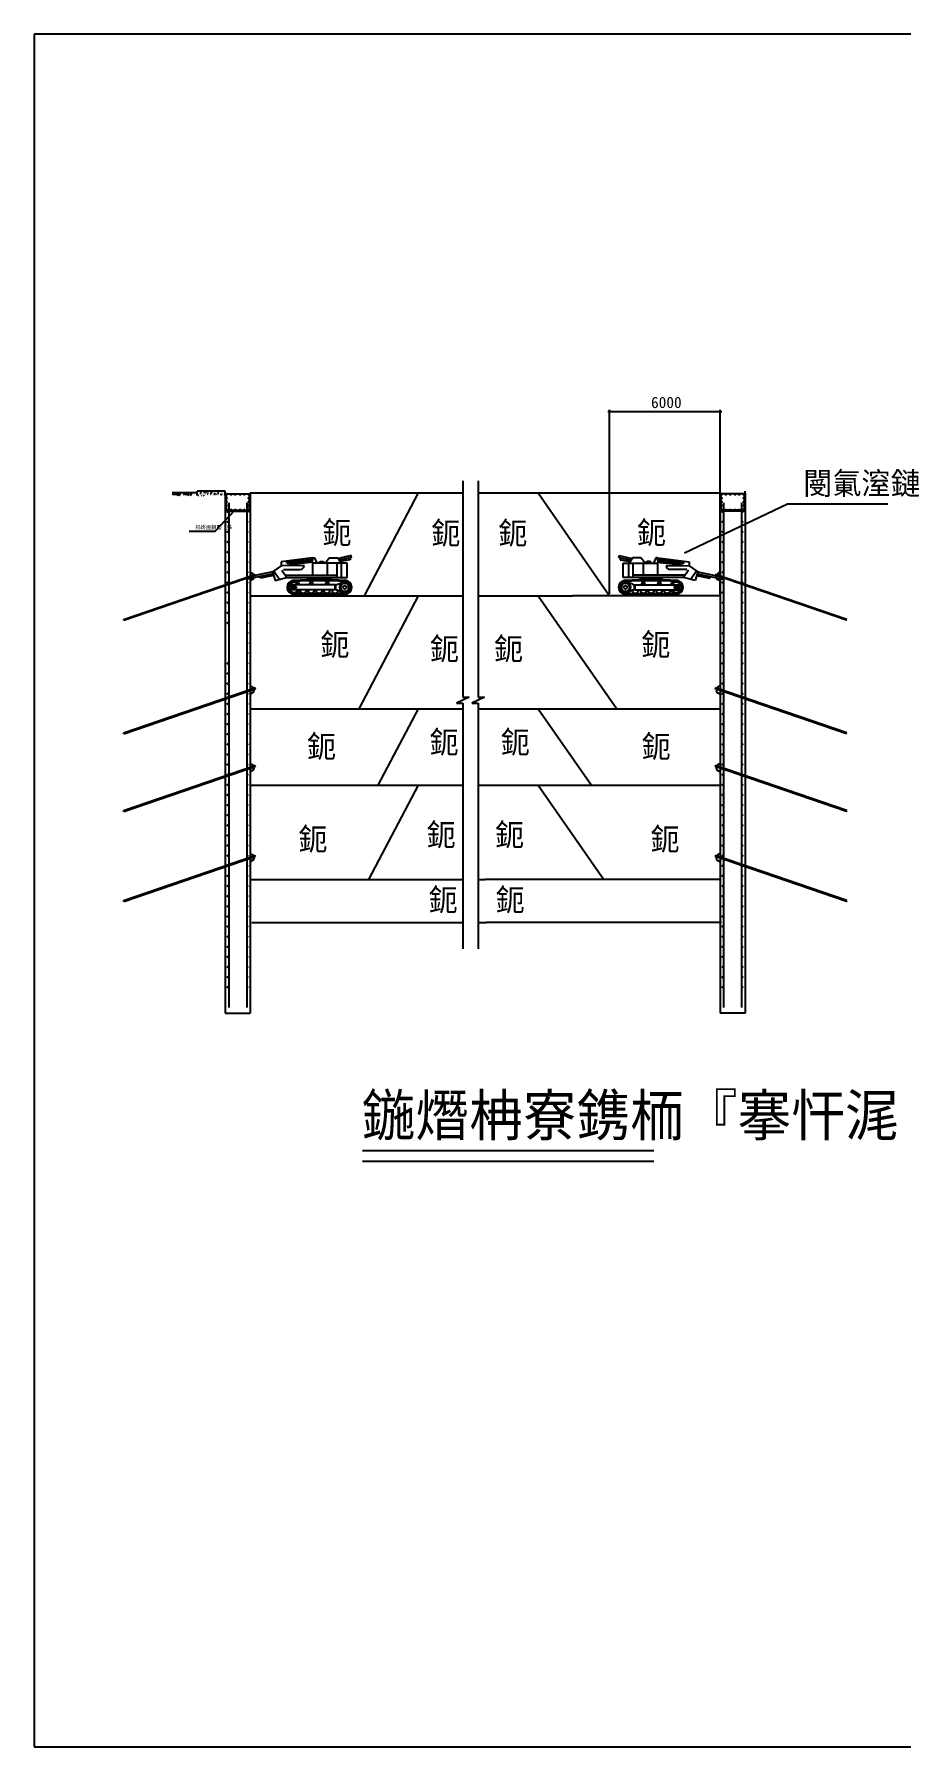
# Model space of a CAD drawing. Header units: metres. Extents: x 0 to 297, y 0 to 210.
# Drawn here: x 0 to 106.2, y 0 to 210 of the extents above; entities that cross this region are included whole.
import ezdxf

# ---------------------------------------------------------------- set-up
doc = ezdxf.new("R2010")
doc.units = ezdxf.units.M
doc.layers.add(' ', color=7, linetype='Continuous')

msp = doc.modelspace()

# ---------------------------------------------------------------- linework, layer by layer
at = {"layer": ' '}
for p, q in [((23.39, 153.75), (23.39, 89.97)), ((23.5, 153.52), (23.5, 151.74)), ((23.62, 153.63), (26.23, 153.63)), ((26.35, 153.52), (26.35, 151.74)), ((26.46, 153.75), (26.46, 89.97)), ((84.03, 153.75), (84.03, 89.97)), ((84.14, 153.52), (84.14, 151.74)), ((86.87, 153.63), (84.26, 153.63)), ((86.99, 153.52), (86.99, 151.74)), ((87.1, 153.75), (87.1, 89.97)), ((22.18, 149.08), (24.65, 151.73)), ((23.39, 151.51), (26.46, 151.51)), ((23.62, 151.62), (26.23, 151.62)), ((23.82, 152.52), (23.82, 90.66)), ((26.03, 152.52), (26.03, 90.66)), ((87.1, 151.51), (84.03, 151.51)), ((86.87, 151.62), (84.26, 151.62)), ((84.46, 152.52), (84.46, 90.66)), ((86.67, 152.52), (86.67, 90.66)), ((18.96, 149.08), (22.18, 149.08)), ((10.93, 138.25), (27.03, 143.77)), ((10.97, 138.13), (27.07, 143.66)), ((26.46, 143.98), (26.69, 143.94)), ((26.92, 143.28), (26.46, 142.98)), ((26.69, 143.94), (26.92, 143.28)), ((26.87, 143.84), (26.74, 143.79)), ((26.99, 143.49), (26.86, 143.44)), ((26.87, 143.84), (26.99, 143.49)), ((26.93, 143.74), (26.97, 143.62)), ((26.96, 143.75), (26.99, 143.63)), ((26.98, 143.75), (27.02, 143.64)), ((99.52, 138.13), (83.42, 143.66)), ((99.56, 138.25), (83.46, 143.77)), ((83.51, 143.75), (83.47, 143.64)), ((83.53, 143.75), (83.49, 143.63)), ((83.62, 143.84), (83.5, 143.49)), ((83.5, 143.49), (83.63, 143.44)), ((83.56, 143.74), (83.52, 143.62)), ((83.8, 143.94), (83.57, 143.28)), ((83.57, 143.28), (84.03, 142.98)), ((83.62, 143.84), (83.75, 143.79)), ((84.03, 143.98), (83.8, 143.94)), ((10.99, 138.14), (10.93, 138.25)), ((99.5, 138.14), (99.56, 138.25)), ((10.93, 124.34), (27.03, 129.87)), ((10.97, 124.23), (27.07, 129.75)), ((26.46, 130.07), (26.69, 130.03)), ((26.92, 129.38), (26.46, 129.08)), ((26.69, 130.03), (26.92, 129.38)), ((26.87, 129.93), (26.74, 129.89)), ((26.99, 129.59), (26.86, 129.54)), ((26.87, 129.93), (26.99, 129.59)), ((26.93, 129.83), (26.97, 129.72)), ((26.96, 129.84), (26.99, 129.73)), ((26.98, 129.85), (27.02, 129.74)), ((27.01, 129.86), (27.04, 129.75)), ((27.03, 129.87), (27.07, 129.75)), ((83.46, 129.87), (83.42, 129.75)), ((99.52, 124.23), (83.42, 129.75)), ((83.48, 129.86), (83.44, 129.75)), ((99.56, 124.34), (83.46, 129.87)), ((83.51, 129.85), (83.47, 129.74)), ((83.53, 129.84), (83.49, 129.73)), ((83.62, 129.93), (83.5, 129.59)), ((83.5, 129.59), (83.63, 129.54)), ((83.56, 129.83), (83.52, 129.72)), ((83.8, 130.03), (83.57, 129.38)), ((83.57, 129.38), (84.03, 129.08)), ((83.62, 129.93), (83.75, 129.89)), ((84.03, 130.07), (83.8, 130.03)), ((10.99, 124.24), (10.93, 124.34)), ((99.5, 124.24), (99.56, 124.34)), ((10.93, 114.8), (27.03, 120.33)), ((10.97, 114.69), (27.07, 120.22)), ((26.46, 120.54), (26.69, 120.5)), ((26.92, 119.84), (26.46, 119.54)), ((26.69, 120.5), (26.92, 119.84)), ((26.87, 120.39), (26.74, 120.35)), ((26.99, 120.05), (26.86, 120)), ((26.87, 120.39), (26.99, 120.05)), ((26.93, 120.3), (26.97, 120.18)), ((26.96, 120.3), (26.99, 120.19)), ((26.98, 120.31), (27.02, 120.2)), ((27.01, 120.32), (27.04, 120.21)), ((27.03, 120.33), (27.07, 120.22)), ((83.46, 120.33), (83.42, 120.22)), ((99.52, 114.69), (83.42, 120.22)), ((83.48, 120.32), (83.44, 120.21)), ((99.56, 114.8), (83.46, 120.33)), ((83.51, 120.31), (83.47, 120.2)), ((83.53, 120.3), (83.49, 120.19)), ((83.62, 120.39), (83.5, 120.05)), ((83.5, 120.05), (83.63, 120)), ((83.56, 120.3), (83.52, 120.18)), ((83.8, 120.5), (83.57, 119.84)), ((83.57, 119.84), (84.03, 119.54)), ((83.62, 120.39), (83.75, 120.35)), ((84.03, 120.54), (83.8, 120.5)), ((10.99, 114.7), (10.93, 114.8)), ((99.5, 114.7), (99.56, 114.8)), ((10.93, 103.77), (27.03, 109.3)), ((26.46, 109.51), (26.69, 109.47)), ((26.69, 109.47), (26.92, 108.81)), ((26.87, 109.36), (26.74, 109.32)), ((26.87, 109.36), (26.99, 109.02)), ((26.93, 109.27), (26.97, 109.15)), ((26.96, 109.27), (26.99, 109.16)), ((26.98, 109.28), (27.02, 109.17)), ((27.01, 109.29), (27.04, 109.18)), ((27.03, 109.3), (27.07, 109.18)), ((83.46, 109.3), (83.42, 109.18)), ((83.48, 109.29), (83.44, 109.18)), ((99.56, 103.77), (83.46, 109.3)), ((83.51, 109.28), (83.47, 109.17)), ((83.53, 109.27), (83.49, 109.16)), ((83.62, 109.36), (83.5, 109.02)), ((83.56, 109.27), (83.52, 109.15)), ((83.8, 109.47), (83.57, 108.81)), ((83.62, 109.36), (83.75, 109.32)), ((84.03, 109.51), (83.8, 109.47)), ((10.97, 103.66), (27.07, 109.18)), ((26.92, 108.81), (26.46, 108.51)), ((26.99, 109.02), (26.86, 108.97)), ((99.52, 103.66), (83.42, 109.18)), ((83.5, 109.02), (83.63, 108.97)), ((83.57, 108.81), (84.03, 108.51)), ((26.46, 106.33), (52.52, 106.33)), ((54.4, 106.33), (55.24, 106.33)), ((84.03, 106.33), (55.24, 106.33)), ((10.99, 103.67), (10.93, 103.77)), ((99.5, 103.67), (99.56, 103.77)), ((26.64, 101.07), (52.52, 101.07)), ((54.4, 101.07), (55.42, 101.07)), ((84.21, 101.07), (55.42, 101.07)), ((23.39, 89.97), (26.46, 89.97)), ((87.1, 89.97), (84.03, 89.97))]:
    msp.add_line(p, q, dxfattribs=at)
for centre in [(23.57, 153.55), (24.11, 153.57), (24.62, 153.57), (25.23, 153.57), (25.74, 153.57), (26.28, 153.55), (84.21, 153.55), (84.75, 153.57), (85.26, 153.57), (85.87, 153.57), (86.38, 153.57), (86.92, 153.55), (23.57, 153.11), (23.57, 152.65), (23.57, 152.22), (23.57, 151.71), (23.73, 151.43), (24.11, 151.69), (24.62, 151.69), (25.23, 151.69), (25.74, 151.69), (26.11, 151.43), (26.28, 153.11), (26.28, 152.65), (26.28, 152.22), (26.28, 151.71), (84.21, 153.11), (84.21, 152.65), (84.21, 152.22), (84.21, 151.71), (84.38, 151.43), (84.75, 151.69), (85.26, 151.69), (85.87, 151.69), (86.38, 151.69), (86.76, 151.43), (86.92, 153.11), (86.92, 152.65), (86.92, 152.22), (86.92, 151.71), (23.73, 150.22), (26.11, 150.22), (84.38, 150.22), (86.76, 150.22), (23.73, 148.98), (23.73, 147.74), (26.11, 148.98), (26.11, 147.74), (84.38, 148.98), (84.38, 147.74), (86.76, 148.98), (86.76, 147.74), (23.73, 146.5), (23.73, 145.26), (26.11, 146.5), (26.11, 145.26), (84.38, 146.5), (84.38, 145.26), (86.76, 146.5), (86.76, 145.26), (23.73, 144.02), (23.73, 142.78), (26.11, 144.02), (26.11, 142.78), (84.38, 144.02), (84.38, 142.78), (86.76, 144.02), (86.76, 142.78), (23.73, 141.54), (26.11, 141.54), (84.38, 141.54), (86.76, 141.54), (23.73, 140.3), (23.73, 139.05), (26.11, 140.3), (26.11, 139.05), (84.38, 140.3), (84.38, 139.05), (86.76, 140.3), (86.76, 139.05), (23.73, 137.81), (26.11, 137.81), (26.11, 136.57), (84.38, 137.81), (84.38, 136.57), (86.76, 137.81), (86.76, 136.57), (26.11, 135.33), (84.38, 135.33), (86.76, 135.33), (23.73, 132.85), (26.11, 134.09), (26.11, 132.85), (84.38, 134.09), (84.38, 132.85), (86.76, 134.09), (86.76, 132.85), (23.73, 131.61), (23.73, 130.37), (26.11, 131.61), (26.11, 130.37), (84.38, 131.61), (84.38, 130.37), (86.76, 131.61), (86.76, 130.37), (23.73, 129.13), (26.11, 129.13), (84.38, 129.13), (86.76, 129.13), (23.73, 127.89), (23.73, 126.64), (26.11, 127.89), (26.11, 126.64), (84.38, 127.89), (84.38, 126.64), (86.76, 127.89), (86.76, 126.64), (23.73, 125.4), (23.73, 124.16), (26.11, 125.4), (26.11, 124.16), (84.38, 125.4), (84.38, 124.16), (86.76, 125.4), (86.76, 124.16), (23.73, 122.92), (26.11, 122.92), (84.38, 122.92), (86.76, 122.92), (23.73, 121.68), (23.73, 120.44), (26.11, 121.68), (26.11, 120.44), (84.38, 121.68), (84.38, 120.44), (86.76, 121.68), (86.76, 120.44), (23.73, 119.2), (23.73, 117.96), (26.11, 119.2), (26.11, 117.96), (84.38, 119.2), (84.38, 117.96), (86.76, 119.2), (86.76, 117.96), (23.73, 116.72), (23.73, 115.47), (26.11, 116.72), (26.11, 115.47), (84.38, 116.72), (84.38, 115.47), (86.76, 116.72), (86.76, 115.47), (23.73, 114.23), (26.11, 114.23), (84.38, 114.23), (86.76, 114.23), (23.73, 112.99), (23.73, 111.75), (26.11, 112.99), (26.11, 111.75), (84.38, 112.99), (84.38, 111.75), (86.76, 112.99), (86.76, 111.75), (23.73, 110.51), (23.73, 109.27), (26.11, 110.51), (26.11, 109.27), (84.38, 110.51), (84.38, 109.27), (86.76, 110.51), (86.76, 109.27), (23.73, 108.03), (26.11, 108.03), (84.38, 108.03), (86.76, 108.03), (23.73, 106.79), (23.73, 105.55), (26.11, 106.79), (26.11, 105.55), (84.38, 106.79), (84.38, 105.55), (86.76, 106.79), (86.76, 105.55), (23.73, 104.31), (23.73, 103.06), (26.11, 104.31), (26.11, 103.06), (84.38, 104.31), (84.38, 103.06), (86.76, 104.31), (86.76, 103.06), (23.73, 101.82), (26.11, 101.82), (84.38, 101.82), (86.76, 101.82), (23.73, 100.58), (23.73, 99.34), (26.11, 100.58), (26.11, 99.34), (84.38, 100.58), (84.38, 99.34), (86.76, 100.58), (86.76, 99.34), (23.73, 98.1), (23.73, 96.86), (26.11, 98.1), (26.11, 96.86), (84.38, 98.1), (84.38, 96.86), (86.76, 98.1), (86.76, 96.86), (23.73, 95.62), (26.11, 95.62), (84.38, 95.62), (86.76, 95.62), (23.73, 94.38), (23.73, 93.14), (26.11, 94.38), (26.11, 93.14), (84.38, 94.38), (84.38, 93.14), (86.76, 94.38), (86.76, 93.14)]:
    msp.add_circle(centre, 0.05, dxfattribs=at)
for centre, start, end in [((23.62, 153.52), 90, 180), ((26.23, 153.52), 0, 90), ((84.26, 153.52), 90, 180), ((86.87, 153.52), 0, 90), ((23.62, 151.74), 180, 270), ((26.23, 151.74), -90, 0), ((84.26, 151.74), 180, 270), ((86.87, 151.74), -90, 0)]:
    msp.add_arc(centre, 0.11, start, end, dxfattribs=at)
for p, q in [((297, 210), (0, 210)), ((0, 210), (0, 0)), ((70.61, 163.85), (70.38, 163.62)), ((70.5, 141.38), (70.5, 163.96)), ((83.91, 163.62), (84.14, 163.85)), ((84.03, 141.38), (84.03, 163.96)), ((70.27, 163.73), (84.26, 163.73)), ((19.97, 153.78), (16.89, 153.78)), ((17.2, 153.77), (16.94, 153.48)), ((17.36, 153.78), (17.1, 153.48)), ((17.52, 153.78), (17.26, 153.48)), ((17.39, 153.63), (17.57, 153.43)), ((17.46, 153.71), (17.63, 153.51)), ((17.67, 153.77), (17.67, 153.78)), ((17.68, 153.77), (17.68, 153.78)), ((17.68, 153.76), (17.69, 153.78)), ((17.69, 153.76), (17.7, 153.78)), ((17.69, 153.76), (17.71, 153.78)), ((17.7, 153.75), (17.73, 153.78)), ((17.71, 153.75), (17.74, 153.78)), ((17.71, 153.74), (17.75, 153.78)), ((17.72, 153.74), (17.76, 153.78)), ((17.72, 153.73), (17.77, 153.78)), ((17.72, 153.44), (17.91, 153.63)), ((17.72, 153.43), (17.89, 153.6)), ((17.72, 153.42), (17.88, 153.58)), ((17.73, 153.73), (17.78, 153.78)), ((17.73, 153.72), (17.79, 153.78)), ((17.73, 153.46), (17.91, 153.64)), ((17.74, 153.72), (17.8, 153.78)), ((17.74, 153.49), (17.92, 153.66)), ((17.74, 153.43), (17.85, 153.54)), ((17.75, 153.71), (17.81, 153.78)), ((17.75, 153.71), (17.82, 153.78)), ((17.75, 153.51), (17.92, 153.67)), ((17.76, 153.7), (17.83, 153.78)), ((17.76, 153.7), (17.84, 153.78)), ((17.76, 153.69), (17.85, 153.78)), ((17.76, 153.53), (17.92, 153.69)), ((17.77, 153.69), (17.86, 153.78)), ((17.77, 153.68), (17.87, 153.78)), ((17.77, 153.54), (17.92, 153.7)), ((17.78, 153.67), (17.88, 153.78)), ((17.78, 153.67), (17.89, 153.78)), ((17.78, 153.66), (17.9, 153.78)), ((17.78, 153.58), (17.92, 153.72)), ((17.78, 153.56), (17.92, 153.71)), ((17.79, 153.65), (17.91, 153.78)), ((17.79, 153.64), (17.92, 153.77)), ((17.79, 153.63), (17.92, 153.76)), ((17.79, 153.62), (17.92, 153.76)), ((17.79, 153.61), (17.92, 153.75)), ((17.79, 153.6), (17.92, 153.74)), ((17.79, 153.59), (17.92, 153.73)), ((18.52, 153.77), (18.26, 153.48)), ((18.68, 153.78), (18.42, 153.48)), ((18.83, 153.78), (18.58, 153.48)), ((18.71, 153.63), (18.89, 153.43)), ((18.77, 153.71), (18.95, 153.51)), ((19.05, 153.77), (19.05, 153.78)), ((19.06, 153.77), (19.06, 153.78)), ((19.06, 153.76), (19.07, 153.78)), ((19.07, 153.76), (19.09, 153.78)), ((19.07, 153.76), (19.1, 153.78)), ((19.08, 153.75), (19.11, 153.78)), ((19.09, 153.75), (19.12, 153.78)), ((19.09, 153.74), (19.13, 153.78)), ((19.1, 153.74), (19.14, 153.78)), ((19.1, 153.73), (19.15, 153.78)), ((19.1, 153.44), (19.29, 153.63)), ((19.1, 153.43), (19.27, 153.6)), ((19.1, 153.42), (19.26, 153.58)), ((19.11, 153.73), (19.16, 153.78)), ((19.11, 153.46), (19.29, 153.64)), ((19.12, 153.72), (19.17, 153.78)), ((19.12, 153.72), (19.18, 153.78)), ((19.12, 153.49), (19.3, 153.66)), ((19.12, 153.43), (19.23, 153.54)), ((19.13, 153.71), (19.19, 153.78)), ((19.13, 153.71), (19.2, 153.78)), ((19.13, 153.51), (19.3, 153.67)), ((19.14, 153.7), (19.21, 153.78)), ((19.14, 153.7), (19.22, 153.78)), ((19.14, 153.53), (19.3, 153.69)), ((19.15, 153.69), (19.23, 153.78)), ((19.15, 153.69), (19.24, 153.78)), ((19.15, 153.68), (19.25, 153.78)), ((19.15, 153.54), (19.3, 153.7)), ((19.16, 153.67), (19.26, 153.78)), ((19.16, 153.67), (19.27, 153.78)), ((19.16, 153.66), (19.28, 153.78)), ((19.16, 153.58), (19.31, 153.72)), ((19.16, 153.56), (19.31, 153.71)), ((19.17, 153.65), (19.29, 153.78)), ((19.17, 153.64), (19.3, 153.77)), ((19.17, 153.63), (19.3, 153.76)), ((19.17, 153.62), (19.3, 153.76)), ((19.17, 153.61), (19.3, 153.75)), ((19.17, 153.6), (19.3, 153.74)), ((19.17, 153.59), (19.3, 153.73)), ((23.39, 153.95), (19.97, 153.95)), ((19.97, 153.42), (19.97, 153.95)), ((19.99, 153.88), (20.02, 153.91)), ((19.99, 153.88), (20.03, 153.88)), ((20.01, 153.73), (20.01, 153.73)), ((20.01, 153.55), (20.01, 153.55)), ((20.03, 153.88), (20.02, 153.92)), ((20.03, 153.92), (20.07, 153.94)), ((20.03, 153.92), (20.06, 153.91)), ((20.03, 153.57), (20.03, 153.57)), ((20.06, 153.91), (20.07, 153.94)), ((20.07, 153.44), (20.1, 153.48)), ((20.07, 153.44), (20.11, 153.44)), ((20.08, 153.42), (20.08, 153.42)), ((20.09, 153.81), (20.09, 153.81)), ((20.09, 153.62), (20.09, 153.62)), ((20.11, 153.44), (20.1, 153.48)), ((20.15, 153.87), (20.15, 153.87)), ((20.21, 153.73), (20.21, 153.73)), ((20.23, 153.55), (20.23, 153.55)), ((20.27, 153.79), (20.27, 153.79)), ((20.35, 153.61), (20.35, 153.61)), ((20.35, 153.56), (20.35, 153.56)), ((20.37, 153.91), (20.41, 153.95)), ((20.37, 153.91), (20.42, 153.9)), ((20.37, 153.57), (20.37, 153.57)), ((20.37, 153.46), (20.37, 153.46)), ((20.38, 153.78), (20.38, 153.78)), ((20.38, 153.69), (20.42, 153.71)), ((20.38, 153.69), (20.41, 153.67)), ((20.38, 153.65), (20.38, 153.65)), ((20.39, 153.85), (20.39, 153.85)), ((20.42, 153.9), (20.41, 153.95)), ((20.41, 153.84), (20.44, 153.88)), ((20.41, 153.84), (20.44, 153.84)), ((20.41, 153.67), (20.42, 153.71)), ((20.44, 153.84), (20.44, 153.88)), ((20.46, 153.86), (20.46, 153.86)), ((20.5, 153.42), (20.52, 153.44)), ((20.52, 153.42), (20.52, 153.44)), ((20.53, 153.8), (20.53, 153.8)), ((20.55, 153.79), (20.55, 153.79)), ((20.58, 153.78), (20.58, 153.78)), ((20.59, 153.6), (20.59, 153.6)), ((20.66, 153.55), (20.66, 153.55)), ((20.68, 153.7), (20.68, 153.7)), ((20.68, 153.5), (20.68, 153.5)), ((20.69, 153.89), (20.69, 153.89)), ((20.69, 153.66), (20.69, 153.66)), ((20.73, 153.45), (20.77, 153.47)), ((20.73, 153.45), (20.76, 153.44)), ((20.75, 153.83), (20.75, 153.83)), ((20.76, 153.44), (20.77, 153.47)), ((20.77, 153.84), (20.77, 153.84)), ((20.83, 153.81), (20.86, 153.84)), ((20.83, 153.81), (20.86, 153.81)), ((20.86, 153.81), (20.86, 153.84)), ((20.87, 153.88), (20.91, 153.89)), ((20.87, 153.88), (20.9, 153.86)), ((20.89, 153.85), (20.89, 153.85)), ((20.9, 153.86), (20.91, 153.89)), ((20.9, 153.76), (20.9, 153.76)), ((20.91, 153.46), (20.91, 153.46)), ((20.96, 153.65), (20.96, 153.65)), ((20.96, 153.44), (20.96, 153.44)), ((20.97, 153.53), (20.97, 153.53)), ((20.98, 153.74), (20.98, 153.74)), ((20.98, 153.55), (20.98, 153.55)), ((20.99, 153.93), (20.99, 153.93)), ((20.99, 153.81), (21.03, 153.86)), ((20.99, 153.81), (21.04, 153.8)), ((21.04, 153.8), (21.03, 153.86)), ((21.03, 153.72), (21.03, 153.72)), ((21.08, 153.83), (21.08, 153.83)), ((21.11, 153.67), (21.11, 153.67)), ((21.12, 153.88), (21.12, 153.88)), ((21.18, 153.47), (21.18, 153.47)), ((21.21, 153.75), (21.21, 153.75)), ((21.22, 153.64), (21.26, 153.66)), ((21.22, 153.64), (21.25, 153.62)), ((21.23, 153.91), (21.23, 153.91)), ((21.25, 153.77), (21.27, 153.8)), ((21.25, 153.77), (21.28, 153.77)), ((21.25, 153.62), (21.26, 153.66)), ((21.25, 153.52), (21.25, 153.52)), ((21.26, 153.9), (21.26, 153.9)), ((21.28, 153.77), (21.27, 153.81)), ((21.27, 153.58), (21.27, 153.58)), ((21.28, 153.78), (21.28, 153.78)), ((21.28, 153.52), (21.28, 153.52)), ((21.33, 153.7), (21.33, 153.7)), ((21.37, 153.78), (21.37, 153.78)), ((21.4, 153.82), (21.4, 153.82)), ((21.48, 153.93), (21.48, 153.93)), ((21.52, 153.74), (21.52, 153.74)), ((21.54, 153.51), (21.54, 153.51)), ((21.57, 153.43), (21.57, 153.43)), ((21.58, 153.82), (21.58, 153.82)), ((21.58, 153.63), (21.58, 153.63)), ((21.59, 153.58), (21.59, 153.58)), ((21.59, 153.51), (21.59, 153.51)), ((21.6, 153.42), (21.61, 153.42)), ((21.61, 153.71), (21.66, 153.76)), ((21.61, 153.71), (21.66, 153.7)), ((21.61, 153.42), (21.61, 153.42)), ((21.66, 153.73), (21.69, 153.77)), ((21.66, 153.7), (21.66, 153.76)), ((21.67, 153.73), (21.7, 153.73)), ((21.7, 153.73), (21.69, 153.77)), ((21.69, 153.53), (21.69, 153.53)), ((21.7, 153.74), (21.7, 153.74)), ((21.71, 153.83), (21.75, 153.85)), ((21.71, 153.84), (21.71, 153.84)), ((21.71, 153.83), (21.74, 153.81)), ((21.71, 153.8), (21.71, 153.8)), ((21.74, 153.81), (21.75, 153.85)), ((21.83, 153.72), (21.83, 153.72)), ((21.84, 153.76), (21.84, 153.76)), ((21.87, 153.67), (21.87, 153.67)), ((21.87, 153.47), (21.87, 153.47)), ((21.88, 153.86), (21.88, 153.86)), ((21.9, 153.49), (21.9, 153.49)), ((21.91, 153.56), (21.91, 153.56)), ((21.93, 153.64), (21.93, 153.64)), ((22.02, 153.79), (22.02, 153.79)), ((22.05, 153.9), (22.05, 153.9)), ((22.06, 153.6), (22.1, 153.61)), ((22.06, 153.6), (22.09, 153.58)), ((22.07, 153.79), (22.07, 153.79)), ((22.08, 153.7), (22.11, 153.73)), ((22.08, 153.7), (22.12, 153.7)), ((22.09, 153.58), (22.1, 153.61)), ((22.12, 153.7), (22.11, 153.73)), ((22.14, 153.71), (22.14, 153.71)), ((22.16, 153.51), (22.16, 153.51)), ((22.17, 153.71), (22.17, 153.71)), ((22.18, 153.9), (22.18, 153.9)), ((22.22, 153.48), (22.22, 153.48)), ((22.24, 153.62), (22.28, 153.66)), ((22.24, 153.62), (22.29, 153.61)), ((22.27, 153.69), (22.27, 153.69)), ((22.29, 153.61), (22.28, 153.66)), ((22.28, 153.61), (22.28, 153.61)), ((22.33, 153.78), (22.33, 153.78)), ((22.43, 153.84), (22.43, 153.84)), ((22.43, 153.63), (22.43, 153.63)), ((22.45, 153.7), (22.45, 153.7)), ((22.47, 153.75), (22.47, 153.75)), ((22.47, 153.55), (22.47, 153.55)), ((22.48, 153.94), (22.48, 153.94)), ((22.49, 153.43), (22.49, 153.43)), ((22.5, 153.66), (22.53, 153.7)), ((22.5, 153.66), (22.54, 153.66)), ((22.54, 153.66), (22.53, 153.7)), ((22.53, 153.47), (22.53, 153.47)), ((22.55, 153.78), (22.59, 153.8)), ((22.55, 153.78), (22.58, 153.76)), ((22.58, 153.86), (22.58, 153.86)), ((22.58, 153.76), (22.59, 153.8)), ((22.61, 153.75), (22.61, 153.75)), ((22.64, 153.76), (22.64, 153.76)), ((22.65, 153.66), (22.65, 153.66)), ((22.77, 153.79), (22.77, 153.79)), ((22.77, 153.69), (22.77, 153.69)), ((22.77, 153.6), (22.77, 153.6)), ((22.8, 153.89), (22.8, 153.89)), ((22.84, 153.45), (22.84, 153.45)), ((22.86, 153.52), (22.9, 153.57)), ((22.86, 153.52), (22.91, 153.51)), ((22.86, 153.48), (22.86, 153.48)), ((22.91, 153.51), (22.9, 153.57)), ((22.9, 153.55), (22.94, 153.57)), ((22.9, 153.55), (22.92, 153.53)), ((22.92, 153.62), (22.95, 153.66)), ((22.92, 153.62), (22.96, 153.62)), ((22.92, 153.53), (22.94, 153.57)), ((22.93, 153.46), (22.93, 153.46)), ((22.95, 153.81), (22.95, 153.81)), ((22.95, 153.75), (22.95, 153.75)), ((22.96, 153.62), (22.95, 153.66)), ((23.01, 153.5), (23.01, 153.5)), ((23.02, 153.71), (23.02, 153.71)), ((23.05, 153.44), (23.05, 153.44)), ((23.06, 153.63), (23.06, 153.63)), ((23.07, 153.83), (23.07, 153.83)), ((23.08, 153.67), (23.08, 153.67)), ((23.15, 153.44), (23.15, 153.44)), ((23.16, 153.73), (23.16, 153.73)), ((23.17, 153.94), (23.17, 153.94)), ((23.23, 153.53), (23.23, 153.53)), ((23.27, 153.74), (23.27, 153.74)), ((23.27, 153.52), (23.27, 153.52)), ((23.29, 153.87), (23.29, 153.87)), ((23.34, 153.59), (23.37, 153.62)), ((23.34, 153.59), (23.37, 153.59)), ((23.36, 153.68), (23.36, 153.68)), ((23.36, 153.48), (23.36, 153.48)), ((23.37, 153.87), (23.37, 153.87)), ((23.37, 153.59), (23.37, 153.62)), ((23.38, 153.76), (23.38, 153.76)), ((23.39, 153.42), (23.39, 153.95)), ((23.39, 153.74), (23.39, 153.74)), ((23.39, 153.74), (23.39, 153.74)), ((26.46, 153.75), (52.52, 153.75)), ((47.02, 153.75), (40.42, 141.15)), ((52.52, 155.22), (52.52, 128.72)), ((54.4, 155.22), (54.4, 128.72)), ((54.4, 153.75), (84.03, 153.75)), ((61.76, 153.75), (70.5, 141.15)), ((87.1, 153.42), (87.1, 153.95)), ((79.67, 146.4), (92.28, 152.4)), ((92.28, 152.4), (104.59, 152.4)), ((34.11, 145.81), (30.26, 145.3)), ((30.26, 145.3), (30.26, 144.83)), ((34.2, 145.58), (30.82, 145.17)), ((34.18, 145.42), (31, 145.06)), ((34.17, 145.26), (31.22, 144.95)), ((34.11, 145.81), (34.34, 145.81)), ((38.33, 145.12), (34.11, 145.12)), ((34.11, 145.12), (34.11, 143.68)), ((34.34, 145.81), (34.63, 145.12)), ((34.89, 145.12), (35.03, 145.33)), ((35.03, 145.33), (35.39, 145.33)), ((35.39, 145.33), (35.55, 145.12)), ((35.65, 145.12), (36.15, 145.81)), ((35.88, 145.12), (35.88, 143.68)), ((36.15, 145.81), (37.21, 145.81)), ((37.12, 143.37), (37.12, 145.12)), ((37.21, 145.81), (37.59, 145.12)), ((38.82, 146.06), (37.26, 145.73)), ((38.88, 145.83), (37.37, 145.52)), ((38.69, 145.56), (37.47, 145.34)), ((37.64, 143.37), (37.64, 145.12)), ((38.33, 143.37), (38.33, 145.12)), ((38.65, 145.79), (38.69, 145.56)), ((38.88, 145.83), (38.82, 146.06)), ((71.61, 145.83), (71.67, 146.06)), ((71.61, 145.83), (73.12, 145.52)), ((71.67, 146.06), (73.23, 145.73)), ((71.84, 145.79), (71.8, 145.56)), ((71.8, 145.56), (73.02, 145.34)), ((72.16, 145.12), (76.38, 145.12)), ((72.16, 143.37), (72.16, 145.12)), ((72.85, 143.37), (72.85, 145.12)), ((73.28, 145.81), (72.9, 145.12)), ((74.34, 145.81), (73.28, 145.81)), ((73.37, 143.37), (73.37, 145.12)), ((74.84, 145.12), (74.34, 145.81)), ((74.6, 145.12), (74.6, 143.68)), ((75.1, 145.33), (74.94, 145.12)), ((75.46, 145.33), (75.1, 145.33)), ((75.6, 145.12), (75.46, 145.33)), ((76.14, 145.81), (75.86, 145.12)), ((76.38, 145.81), (76.14, 145.81)), ((76.29, 145.58), (79.67, 145.17)), ((76.31, 145.42), (79.49, 145.06)), ((76.32, 145.26), (79.27, 144.95)), ((76.38, 145.81), (80.23, 145.3)), ((76.38, 145.12), (76.38, 143.68)), ((80.23, 145.3), (80.23, 144.83)), ((29.2, 144.06), (26.08, 143.42)), ((29.27, 143.84), (26.08, 143.18)), ((27.71, 143.31), (27.65, 143.5)), ((29.33, 143.62), (27.71, 143.31)), ((30.26, 144.83), (29.2, 144.06)), ((29.2, 144.06), (29.51, 143)), ((29.38, 144.12), (30.02, 143.2)), ((29.51, 143), (30.96, 143.37)), ((33.07, 144.84), (30.26, 144.83)), ((30.32, 144.29), (30.96, 143.37)), ((30.54, 144.37), (32.59, 144.37)), ((30.74, 143.68), (37.12, 143.68)), ((30.96, 143.37), (38.33, 143.37)), ((33.6, 143.39), (33.95, 143.1)), ((36.24, 143.35), (33.65, 143.35)), ((33.87, 142.96), (33.69, 142.58)), ((36.16, 143.28), (33.73, 143.28)), ((36.08, 143.22), (33.81, 143.22)), ((36, 143.15), (33.89, 143.15)), ((33.96, 142.96), (34.13, 142.58)), ((35.84, 142.96), (35.66, 142.58)), ((35.92, 142.96), (36.1, 142.58)), ((36.29, 143.39), (35.94, 143.1)), ((79.53, 143.37), (72.16, 143.37)), ((79.75, 143.68), (73.37, 143.68)), ((74.2, 143.39), (74.55, 143.1)), ((74.25, 143.35), (76.84, 143.35)), ((74.33, 143.28), (76.76, 143.28)), ((74.57, 142.96), (74.39, 142.58)), ((74.41, 143.22), (76.68, 143.22)), ((74.49, 143.15), (76.6, 143.15)), ((74.65, 142.96), (74.83, 142.58)), ((76.53, 142.96), (76.36, 142.58)), ((76.89, 143.39), (76.54, 143.1)), ((76.62, 142.96), (76.79, 142.58)), ((77.42, 144.84), (80.23, 144.83)), ((79.95, 144.37), (77.89, 144.37)), ((80.17, 144.29), (79.53, 143.37)), ((80.98, 143), (79.53, 143.37)), ((80.23, 144.83), (81.29, 144.06)), ((81.1, 144.12), (80.47, 143.2)), ((81.29, 144.06), (80.98, 143)), ((81.16, 143.62), (82.78, 143.31)), ((81.22, 143.84), (84.4, 143.18)), ((81.29, 144.06), (84.4, 143.42)), ((82.78, 143.31), (82.84, 143.5)), ((26.45, 141.15), (44.56, 141.15)), ((36.9, 142.5), (31.46, 142.5)), ((31.46, 142.5), (31.46, 141.86)), ((36.9, 141.86), (31.46, 141.86)), ((31.55, 142.08), (31.55, 142.28)), ((31.55, 142.28), (32.09, 142.28)), ((32.09, 142.08), (31.55, 142.08)), ((38.05, 141.44), (31.84, 141.44)), ((38.05, 141.32), (31.84, 141.32)), ((32.09, 142.28), (32.09, 142.08)), ((33.66, 142.5), (33.66, 142.58)), ((34.17, 142.58), (33.66, 142.58)), ((34.17, 142.5), (34.17, 142.58)), ((35.62, 142.5), (35.62, 142.58)), ((36.13, 142.58), (35.62, 142.58)), ((36.13, 142.5), (36.13, 142.58)), ((36.86, 141.86), (36.86, 142.5)), ((36.93, 141.86), (36.93, 142.5)), ((37.2, 142.55), (37.85, 142.77)), ((37.2, 141.81), (37.85, 141.59)), ((47.02, 141.15), (39.75, 127.29)), ((44.56, 141.15), (52.52, 141.15)), ((54.4, 141.15), (65.93, 141.15)), ((61.76, 141.15), (71.37, 127.29)), ((84.04, 141.15), (65.93, 141.15)), ((72.44, 141.44), (78.65, 141.44)), ((72.44, 141.32), (78.65, 141.32)), ((73.29, 142.55), (72.64, 142.77)), ((73.29, 141.81), (72.64, 141.59)), ((73.56, 141.86), (73.56, 142.5)), ((73.59, 142.5), (79.03, 142.5)), ((73.59, 141.86), (79.03, 141.86)), ((73.62, 141.86), (73.62, 142.5)), ((74.36, 142.5), (74.36, 142.58)), ((74.36, 142.58), (74.87, 142.58)), ((74.87, 142.5), (74.87, 142.58)), ((76.32, 142.5), (76.32, 142.58)), ((76.32, 142.58), (76.83, 142.58)), ((76.83, 142.5), (76.83, 142.58)), ((78.4, 142.28), (78.4, 142.08)), ((78.94, 142.28), (78.4, 142.28)), ((78.4, 142.08), (78.94, 142.08)), ((78.94, 142.08), (78.94, 142.28)), ((79.03, 142.5), (79.03, 141.86)), ((53.28, 128.72), (51.75, 127.97)), ((52.52, 128.72), (53.28, 128.72)), ((55.16, 128.72), (53.63, 127.97)), ((54.4, 128.72), (55.16, 128.72)), ((26.46, 127.29), (52.52, 127.29)), ((47.02, 127.29), (42.11, 117.92)), ((51.75, 127.97), (52.52, 127.97)), ((52.52, 127.97), (52.52, 97.83)), ((53.63, 127.97), (54.4, 127.97)), ((54.4, 127.97), (54.4, 97.83)), ((54.4, 127.29), (84.03, 127.29)), ((61.76, 127.29), (68.26, 117.92)), ((26.46, 117.92), (52.52, 117.92)), ((47.02, 117.92), (40.95, 106.33)), ((54.4, 117.92), (84.03, 117.92)), ((61.76, 117.92), (69.79, 106.33)), ((40.23, 73.1), (75.91, 73.1)), ((40.23, 71.82), (75.91, 71.82)), ((0, 0), (297, 0))]:
    msp.add_line(p, q)
for centre, radius in [((38.05, 142.18), 0.62), ((72.44, 142.18), 0.62), ((38.05, 142.18), 0.5), ((38.05, 142.18), 0.21), ((72.44, 142.18), 0.5), ((72.44, 142.18), 0.21)]:
    msp.add_circle(centre, radius)
for centre, radius, start, end in [((31.84, 142.18), 0.86, 90, 270), ((31.84, 142.18), 0.86, 90, 180), ((31.84, 142.18), 0.74, 90, 270), ((31.84, 142.18), 0.74, 26.04, 333.96), ((31.84, 142.18), 0.62, 31.54, 328.46), ((34.97, 80.75), 62.36, 87.18, 92.88), ((31.84, 143.03), 0, -90, 90), ((34.97, 80.75), 62.24, 87.18, 92.88), ((32.59, 144.84), 0.47, -90, 0), ((33.91, 142.94), 0.05, 25.42, 154.58), ((35.88, 142.94), 0.05, 25.42, 154.58), ((38.05, 142.18), 0.74, -141.19, 141.19), ((38.05, 142.18), 0.86, -90, 90), ((38.05, 142.18), 0.74, -90, 90), ((72.44, 142.18), 0.86, 90, 270), ((72.44, 142.18), 0.74, 38.81, 321.19), ((72.44, 142.18), 0.74, 90, 270), ((75.52, 80.75), 62.36, 87.12, 92.82), ((75.52, 80.75), 62.24, 87.12, 92.82), ((74.61, 142.94), 0.05, 25.42, 154.58), ((76.58, 142.94), 0.05, 25.42, 154.58), ((77.89, 144.84), 0.47, 180, 270), ((78.65, 142.18), 0.74, -153.96, 153.96), ((78.65, 142.18), 0.62, -148.46, 148.46), ((78.65, 142.18), 0.86, -90, 90), ((78.65, 142.18), 0.86, 0, 90), ((78.65, 143.03), 0, 90, 270), ((78.65, 142.18), 0.74, -90, 90), ((32.96, 141.87), 0.41, 181.29, 358.71), ((33.93, 141.87), 0.41, 181.29, 358.71), ((34.89, 141.87), 0.41, 181.29, 358.71), ((35.85, 141.87), 0.41, 181.29, 358.71), ((36.86, 141.87), 0.41, 181.29, 348.95), ((36.9, 143.44), 0.94, 270, 288.25), ((36.9, 140.92), 0.94, 71.75, 90), ((73.63, 141.87), 0.41, 191.05, 358.71), ((73.59, 143.44), 0.94, 251.75, 270), ((73.59, 140.92), 0.94, 90, 108.25), ((74.64, 141.87), 0.41, 181.29, 358.71), ((75.6, 141.87), 0.41, 181.29, 358.71), ((76.56, 141.87), 0.41, 181.29, 358.71), ((77.53, 141.87), 0.41, 181.29, 358.71)]:
    msp.add_arc(centre, radius, start, end)

# ---------------------------------------------------------------- texts
for s, height, p in [('6000', 1.38, (75.57, 164.16)), ('閿氭潌鏈', 2.76, (94.2, 153.54)), ('杩炵画鍘嬮《姊', 0.46, (19.75, 149.31)), ('鈪', 2.76, (35.31, 147.51)), ('鈪', 2.76, (48.65, 147.45)), ('鈪', 2.76, (56.86, 147.45)), ('鈪', 2.76, (73.85, 147.51)), ('鈪', 2.76, (35.06, 133.79)), ('鈪', 2.76, (74.38, 133.79)), ('鈪', 2.76, (48.48, 133.26)), ('鈪', 2.76, (56.34, 133.26)), ('鈪', 2.76, (33.42, 121.29)), ('鈪', 2.76, (48.44, 121.82)), ('鈪', 2.76, (57.16, 121.82)), ('鈪', 2.76, (74.42, 121.29)), ('鈪', 2.76, (48.08, 110.46)), ('鈪', 2.76, (56.46, 110.46)), ('鈪', 2.76, (32.36, 109.93)), ('鈪', 2.76, (75.51, 109.93)), ('鈪', 2.76, (48.32, 102.48)), ('鈪', 2.76, (56.53, 102.48)), ('鍦熸柟寮鎸栭『搴忓浘', 5.06, (40.13, 74.91))]:
    msp.add_text(s, height=height).set_placement(p)

doc.saveas('drawing.dxf')
